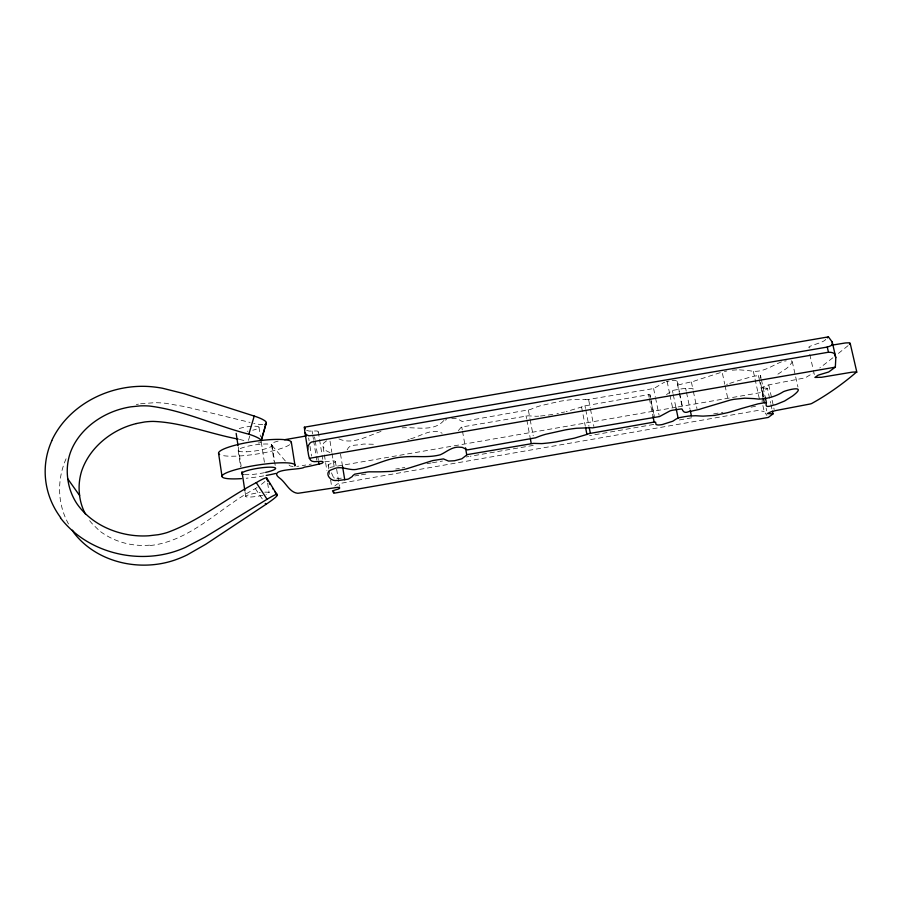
<?xml version="1.0" encoding="UTF-8"?>
<svg xmlns="http://www.w3.org/2000/svg" width="902" height="902" viewBox="0 0 902 902"><rect width="100%" height="100%" fill="white"/><g stroke="black" fill="none" stroke-linecap="round" stroke-linejoin="round"><path stroke-width="0.68" stroke-dasharray="4.51 3.38" d="M306.635 430.423L309.273 431.088A22.11 4.082 -9.1 0 0 312.092 431.021L316.546 430.976A7.396 1.342 -9 0 1 317.549 431.133L318.293 431.844L317.594 432.825A9.088 1.646 -9 0 1 317.357 432.971M760.465 382.538L763.69 397.331L761.683 387.691L765.482 385.83A5.198 0.778 -12.2 0 1 766.272 385.582L769.778 384.692A9.505 1.409 -12.2 0 1 771.311 384.353L804.257 378.028A7.847 1.173 -12.4 0 0 805.712 377.555L813.221 373M762.382 397.748L762.089 401.897L764.186 411.549L766.926 415.472M762.483 396.361L762.788 392.212L767.388 388.311L770.635 403.126M791.663 360.642L791.911 362.604L788.72 366.483A263.756 45.292 -10.8 0 1 786.431 368.523L776.013 375.424M260.87 442.014L260.858 442.104A15.672 2.875 15.8 0 1 258.13 442.983M248.478 440.368L249.798 435.801M324.844 461.756L333.199 460.854A6.167 0.97 -9.3 0 1 334.214 460.911L335.443 461.576L334.698 462.489A7.239 1.139 -9.3 0 1 333.717 462.895L329.444 464.124A3.788 0.586 -9.3 0 0 328.452 464.53L328.17 465.387L329.918 467.822M66.083 458.78L65.203 460.832A75.802 72.701 -41.6 0 0 68.935 524.761M334.8 485.986L337.325 483.968L362.176 479.402L757.037 410.59A12.876 6.088 -1.8 0 1 758.65 410.545L764.186 411.549M347.146 449.827L347.744 448.948A141.817 23.407 -8.3 0 0 348.195 447.967C351.013 444.066 358.466 445.588 362.931 444.145A7.994 1.33 -9.4 0 1 364.566 444.043L370.947 444.201A263.531 49.644 -11.1 0 0 375.987 444.303M458.374 430.604L460.877 427.582L462.658 426.838L528.042 415.811A31.525 5.186 -10.5 0 1 530.015 415.935L536.262 416.273A16.698 2.774 -10.8 0 0 537.998 416.194L538.618 416.16M825.68 339.31C824.597 343.132 799.093 347.45 812.849 348.228M848.083 345.646L837.439 354.182M832.907 357.756L819.794 367.971M257.07 487.486A15.762 1.827 -32.9 0 1 255.345 488.636C220.133 507.071 190.965 541.459 149.552 545.597M666.454 394.614L667.142 394.163A97.168 16.157 -11.1 0 0 669.058 392.776A112.919 17.488 -12.4 0 1 670.039 392.054L673.196 390.329L678.811 389.314A49.79 7.802 -11.6 0 1 682.972 388.683L689.861 388.491A120.845 18.795 -11.1 0 1 692.567 388.728L693.108 388.785A159.947 26.293 -12.9 0 0 695.893 389.01M326.603 440.796L323.829 442.927L322.893 445.487L326.896 470.743M443.784 420.546C433.828 432.216 415.799 426.747 402.123 427.841M650.184 396.948L650.004 394.817L648.538 394.636L583.887 406.058A21.873 3.574 -11.2 0 0 581.553 407.016L566.174 411.639M410.658 438.789C420.231 436.433 432.577 427.492 442.127 433.253M407.839 439.781L409.215 439.308M380.982 431.449C367.497 435.79 352.389 445.487 338.306 438.631M729.684 383.406L730.823 383.034A170.557 30.149 -11.6 0 0 735.457 381.49L752.167 376.551A33.904 5.254 -12.2 0 1 756.011 375.908L760.521 375.604L759.912 378.919M726.572 384.41L727.553 384.105M781.448 361.871C771.83 365.637 763.442 372.481 752.268 371.173A248.377 38.425 -10.6 0 0 747.837 370.508L738.704 369.797M445.081 420.095L446.682 419.644M672.17 380.509L675.26 380.418A12.166 2.052 -11.7 0 1 676.105 380.565C677.357 383.632 678.586 385.752 683.333 383.53A54.458 9.336 -12 0 0 686.287 383.023L693.762 381.275A48.764 8.321 -11.8 0 0 696.389 380.351L722.141 372.03L724.746 384.241M451.767 418.596L455.307 418.415A13.992 2.424 -10.1 0 1 457.246 418.675L462.343 421.572L530.252 409.553A54.684 9.595 -10.4 0 0 531.909 408.832L534.649 407.693A27.41 4.634 -10.9 0 1 540.467 405.742L559.984 401.277A33.284 5.604 -10.9 0 1 571.067 399.733L585.24 399.473M666.307 381.726L669.058 381.061M278.109 441.089L273.205 442.544L271.457 444.088L274.005 461.046M564.607 412L561.348 412.71M585.24 399.473A38.482 6.596 -11.4 0 0 586.943 399.71L653.815 388.525L664.064 382.403A8.434 1.421 -11.8 0 1 664.774 382.166M556.962 413.601L558.394 413.319M751.062 407.174L756.079 406.159A12.481 8.614 -23.9 0 0 756.665 405.934M136.326 404.536L138.446 404.13M713.674 413.905L722.863 412.27M653.702 424.447L589.547 435.632M679.353 419.96L694.72 417.254M309.228 464.44L311.314 464.068M329.805 467.416L676.748 407.163M678.135 406.915L762.788 392.212M533.24 445.396L470.145 456.277M784.605 361.116L786.262 360.845M427.029 463.684L431.088 462.985M432.441 462.76L442.465 461.035M466.199 456.964L468.837 456.502M305.789 465.026L302.193 465.635M395.707 469.029L399.383 468.409M402.089 467.946L404.795 467.484M552.779 414.356L551.426 414.582A31.142 5.22 -10.9 0 1 543.669 415.675L539.96 416.047M361.409 474.824L369.042 473.55M354.745 475.94L358.748 475.275M341.328 478.128L336.48 478.827M140.577 403.78L154.501 402.698A106.47 102.354 -43.1 0 1 165.438 403.273L185.756 406.791L250.136 422.452M298.799 466.142L296.781 466.345M732.289 370.181L737.656 369.809M767.388 388.311L761.683 387.804M293.105 466.537L290.128 465.962L288.527 464.507M239.47 439.421L245.919 440.977M330.019 452.624L325.577 450.47L322.939 446.366M334.36 478.037L333.717 477.508M98.205 529.598L92.049 523.566A56.127 53.838 -41.6 0 1 88.317 518.819M285.336 460.967L271.479 444.81M333.278 476.978L331.271 472.377M255.356 488.647L262.629 499.449M809.804 354.463L813.13 369.189M813.424 370.53L814.337 374.544M792.238 361.499L797.932 387.003M768.763 384.928L774.164 409.508M770.928 404.468L772.112 409.858M760.521 375.604L761.119 378.333M761.412 379.686L765.279 397.387M766.125 408.144L766.711 410.85M758.413 375.559L759.01 378.288M759.304 379.652L763.182 397.376M753.362 371.353L759.439 399.236M725.039 385.594L727.937 399.158M691.394 382.031L693.074 390.025M693.345 391.367L696.987 408.674M685.655 388.345L686.219 391.073M686.512 392.449L689.94 408.865M677.21 381.456L679.454 392.257M679.736 393.61L682.543 407.106M677.402 383.948L679.071 391.964M679.353 393.306L682.126 406.667M672.418 390.6L672.993 393.34M673.275 394.704L675.823 407.027M667.142 381.501L669.667 393.746M669.949 395.11L672.768 408.707M653.623 388.57L655.258 396.576M655.54 397.917L659.091 415.27M649.936 394.738L650.489 397.478M650.77 398.842L654.412 416.645M651.097 401.221L654.142 416.126M648.538 394.636L649.102 397.387M649.384 398.752L653.025 416.577M588.645 399.766L590.224 407.805M590.483 409.147L593.899 426.556M584.947 405.697L585.488 408.448M585.759 409.824L588.995 426.33M581.553 407.016L585.308 426.206M528.392 410.252L529.914 418.314M530.173 419.655L533.206 435.767M526.046 415.833L526.565 418.596M526.824 419.971L530.196 437.91M461.756 427.063L462.252 429.826M462.5 431.212L465.24 446.445M340.482 453.886L342.512 466.176M335.375 461.441L339.468 486.437M330.031 441.179L331.835 452.252M332.06 453.638L334.315 467.473M328.148 464.823L328.813 468.95M329.038 470.325L329.704 474.452M330.606 479.954L331.496 485.456M318.293 431.844L321.867 453.853M322.082 455.228L322.758 459.355M314.595 436.895L315.035 439.635M315.26 440.999L318.35 460.144M312.092 431.021L312.543 433.794M312.768 435.181L313.434 439.342M313.659 440.728L316.782 460.133M308.642 437.977L309.093 440.762M309.984 446.321L311.551 456.062M272.066 445.329L275.651 468.296M258.975 427.176L260.452 436.737M261.298 442.194L264.466 462.67M267.635 483.145L269.112 492.706M238.241 447.065L241.15 466.244M245.107 492.255L245.727 496.371M238.151 450.583L240.62 466.864M724.43 371.489A13.169 2.176 -12.2 0 1 726.708 371.026M289.643 444.686A36.79 6.449 -8.6 0 1 256.405 454.101A36.79 6.449 -8.6 0 1 221.249 455.194M263.734 475.895A36.903 5.84 -8.8 0 1 246.235 478.24M264.557 472.637A17.217 2.729 -8.8 0 1 244.431 474.587M262.741 424.684A15.638 3.112 16.1 0 1 253.721 423.331M264.895 481.499A15.762 1.827 -32.9 0 1 260.441 485.084M149.529 545.169A75.509 72.498 -40.2 0 1 98.081 529.756M239.267 428.54A11.749 2.232 -8.4 0 1 256.799 426.33A11.749 2.232 -8.4 0 1 252.752 430.231M248.016 431.156A11.749 2.232 -8.4 0 1 247.193 431.269M264.737 492.165A11.85 1.669 -8.9 0 1 266.045 494.431M262.764 495.299A11.85 1.669 -8.9 0 1 245.806 496.585A11.85 1.669 -8.9 0 1 260.238 492.526M246.46 451.801A17.172 3.01 -8.6 0 0 272.077 445.453A17.172 3.01 -8.6 0 0 246.742 446.49A17.172 3.01 -8.6 0 0 246.46 451.801"/><path stroke-width="1.35" d="M334.011 492.052L333.999 493.202L768.301 417.434L773.003 413.894L772.405 411.199M773.003 413.894L767.309 413.567L771.154 411.74A5.22 0.676 -12 0 1 771.943 411.504L775.472 410.635A9.527 1.24 -12 0 1 777.017 410.309L810.075 404.017A7.87 1.026 -12.1 0 0 811.552 403.566C827.078 395.132 844.295 382.786 856.483 372.064A8.332 1.195 -12.6 0 0 855.772 371.974L852.897 372.098A9.2 1.319 -12.6 0 0 851.499 372.267L821.485 377.284L814.923 377.442L818.125 375.164L828.679 371.996L835.331 367.159L835.816 357.902A10.193 6.957 -26.8 0 0 835.782 357.542L834.497 354.159M51.718 440.638C68.868 403.961 111.205 383.35 150.747 386.654A113.528 109.48 10.5 0 1 162.473 388.232L184.042 393.644L254.217 416.07A15.695 3.157 16 0 1 266.315 422.688L261.185 440.943M266.62 479.413L266.879 478.15A15.853 1.827 -32.8 0 0 256.236 482.671M73.378 532.135C96.661 563.119 141.276 572.522 176.758 559.353A105.59 101.328 -39.5 0 0 187.188 554.899L205.803 544.233L265.932 504.376A15.796 1.635 -33 0 0 277.32 495.277L266.879 478.15M266.327 422.688L261.073 440.627A15.762 2.931 15.9 0 0 248.839 434.2C215.454 425.643 183.625 410.23 149.225 406.013A77.301 74.268 13 0 0 140.024 405.9L130.813 406.847A84.055 80.909 12.2 0 0 91.384 424.132C81.969 431.742 74.178 441.642 70.176 453.142A61.336 58.641 11.2 0 0 67.774 478.782A61.347 58.664 11.1 0 0 76.681 503.361C83.773 513.779 93.887 521.908 105.207 527.343A83.942 80.086 15.1 0 0 148.751 535.788L158.087 534.728A77.234 73.817 14.7 0 0 167.118 532.563C199.319 520.95 226.143 498.423 256.269 482.638L267.06 499.268A15.841 1.624 -33.1 0 1 277.342 494.24M248.851 434.189L254.217 416.07M832.253 344.35L832.253 342.106A10.181 4.307 -1.3 0 0 832.151 341.903L828.419 336.874L304.346 427.21L304.865 432.272A19.754 9.009 -11.6 0 0 304.966 432.667L306.342 434.674L308.788 435.801L316.41 435.057L827.269 347.056L828.453 352.231L620.26 387.781L317.357 440.909L311.427 442.081L309.961 443.119L308.146 445.926L307.683 449.613A19.799 14.545 -5.8 0 0 307.751 450.278C308.619 454.439 308.529 461.745 314.178 461.644A22.189 3.585 -9.2 0 0 317.008 461.52L321.462 461.384A7.419 1.173 -9.2 0 1 322.465 461.497L323.198 462.106L322.476 462.985A9.121 1.443 -9.1 0 1 321.304 463.515L309.893 466.165A72.814 12.008 -9 0 1 304.233 467.191C301.629 470.179 266.913 468.262 279.304 477.846C285.709 482.198 289.226 492.109 297.322 493.236A7.566 1.049 -9.2 0 0 298.686 493.191L337.517 487.351A6.19 0.857 -9.4 0 1 338.532 487.373L339.75 487.937L338.994 488.76A7.261 0.992 -9.4 0 1 338.002 489.143L332.511 490.812L333.548 492.774M849.504 344.44L849.763 342.952A8.298 1.353 -13 0 0 849.053 342.828L846.166 342.907A9.167 1.5 -13 0 0 844.779 343.053L832.05 345.139M828.419 336.874L827.348 337.844M267.06 499.268L204.991 537.175L185.305 547.469A113.19 107.699 15.1 0 1 174.165 551.686C134.218 564.28 86.152 551.607 60.4 517.816M586.909 434.437L587.134 434.347A22.234 3.18 -11.1 0 1 589.265 433.558L654.142 422.068L655.596 422.192L656.047 424.56L657.964 425.011A7.092 0.992 -11.4 0 0 659.362 424.943L660.05 424.876A6.596 0.925 -11.4 0 0 662.305 424.549L672.734 421.245A97.506 14.173 -10.9 0 0 674.685 419.971A108.792 14.759 -12.1 0 1 675.914 419.159L678.879 417.727L684.517 416.701A49.948 6.844 -11.4 0 1 688.677 416.059L695.577 415.743A121.229 16.495 -11 0 1 698.261 415.89L698.802 415.923A160.533 23.08 -12.6 0 0 703.177 416.126L714.79 415.394L727.767 412.642A33.509 4.724 -11.7 0 0 732.334 411.346L736.618 410.038A171.188 26.474 -11.4 0 0 741.286 408.561L758.097 403.848A33.487 4.533 -11.9 0 1 762.393 403.126C771.03 400.578 760.003 409.7 773.578 405.122A6.72 0.913 -12 0 0 776.182 404.468L784.593 401.018L792.542 396.023A264.714 39.767 -10.7 0 0 794.876 394.163C805.813 385.041 787.435 390.002 783.477 391.648C775.912 396.463 767.343 398.898 758.345 399.09A249.189 33.701 -10.6 0 0 753.937 398.616L744.827 398.177L733.946 399.315A13.214 1.905 -11.9 0 0 730.53 399.992L702.297 408.414A47.378 7.058 -11.6 0 1 699.298 409.407L692.127 410.996A54.661 8.197 -11.8 0 1 689.173 411.504C684.697 413.522 683.265 411.921 682.025 409.046A12.211 1.804 -11.5 0 0 681.19 408.944L672.216 410.275A8.468 1.252 -11.6 0 0 669.949 410.929L659.554 416.555L592.479 427.875A38.617 5.795 -11.3 0 1 590.776 427.717L576.603 428.258A33.397 4.916 -10.8 0 0 565.498 429.859L545.879 434.223A27.5 4.07 -10.8 0 0 540.027 436.061L537.265 437.132A54.875 8.422 -10.4 0 1 535.585 437.808L467.45 449.895L462.41 447.437A14.037 2.131 -10.1 0 0 460.471 447.257C452.297 446.186 446.749 451.925 440.345 454.755C427.864 458.126 414.943 455.589 402.269 457.1C386.823 458.047 373.349 466.492 358.286 468.95C349.615 471.735 341.463 464.665 332.737 469.311A4.623 0.699 -9.3 0 0 331.981 469.559C323.468 471.938 329.771 481.713 336.683 480.462A18.39 2.661 -9.5 0 0 338.521 480.495L347.349 479.289A6.348 0.913 -9.4 0 0 348.578 478.939L352.299 476.538A142.324 20.554 -8.6 0 0 352.783 475.658L354.734 474.159L367.588 471.971A8.017 1.161 -9.5 0 1 369.222 471.836L375.593 471.836A264.579 43.612 -11 0 0 380.633 471.814L392.223 471.363L402.574 469.739A16.574 2.413 -9.8 0 0 406.283 468.905L432.678 460.595L443.389 458.904L448.553 461.08L454.495 460.742L461.858 458.791L467.236 454.608L533.51 443.378A32.292 4.645 -10.5 0 1 535.213 443.434L541.437 443.604A16.755 2.435 -10.8 0 0 543.173 443.491L548.856 442.905A31.243 4.589 -10.8 0 0 556.635 441.777L574.427 438.158L586.909 434.437L585.578 427.582M136.146 423.568L144.624 421.989A72.487 69.668 -41.9 0 1 153.148 421.403C182.238 422.452 209.726 433.749 238.128 439.094M306.421 435.858L305.079 436.117A72.532 13.677 -8.8 0 1 299.441 437.143L284.491 439.725M309.33 458.329L835.331 367.159M67.718 478.793L79.579 495.48A56.127 53.838 -41.6 0 0 85.634 514.411M305.316 428.8L304.346 427.21M267.296 480.405L267.962 481.397M269.292 483.371L269.957 484.363M272.641 488.332L273.306 489.324M274.636 491.308L275.978 493.293M276.655 494.285L277.32 495.277M265.267 503.395L265.932 504.376M850.18 343.312L856.889 372.379M832.253 342.106L835.782 357.542M765.279 397.387L766.474 402.833M763.475 398.74L764.366 402.833M690.222 410.23L691.372 415.698M676.105 408.403L678.09 417.976M653.025 416.577L654.142 422.068M589.254 427.706L590.336 433.208M530.455 439.297L531.233 443.434M465.488 447.82L466.729 454.743M342.512 466.176L344.756 479.841M318.564 461.508L319.015 464.248M304.966 432.667L307.683 449.613M291.335 442.341L294.965 465.252M236.166 433.377L238.038 445.701M241.984 471.723L244.893 490.891M218.577 453.289L222.027 476.448M828.431 352.31A10.948 7.464 -26.8 0 1 834.767 353.945M832.591 344.395A10.937 4.623 -1.3 0 1 827.224 347.011M219.637 454.552A36.79 6.449 -8.6 0 1 252.233 441.698A36.79 6.449 -8.6 0 1 291.188 443.107M241.567 478.612A36.903 5.84 -8.8 0 1 224.282 473.922A36.903 5.84 -8.8 0 1 266.665 463.853A36.903 5.84 -8.8 0 1 294.796 465.962M275.719 473.46A36.903 5.84 -8.8 0 1 266.225 475.444M243.247 474.429A17.217 2.729 -8.8 0 1 251.455 469.525A17.217 2.729 -8.8 0 1 274.107 467.462A17.217 2.729 -8.8 0 1 265.662 472.389M79.635 495.469A57.074 54.751 -41.5 0 1 81.552 471.363C85.171 460.381 91.914 450.594 100.393 442.781A78.869 75.824 -42.4 0 1 136.157 423.624M60.682 517.624A81.518 77.922 10.9 0 1 51.842 440.695M73.626 531.943A75.802 72.701 -41.6 0 1 72.363 530.184M266.158 423.647A15.638 3.112 16.1 0 1 264.771 424.549"/></g></svg>
